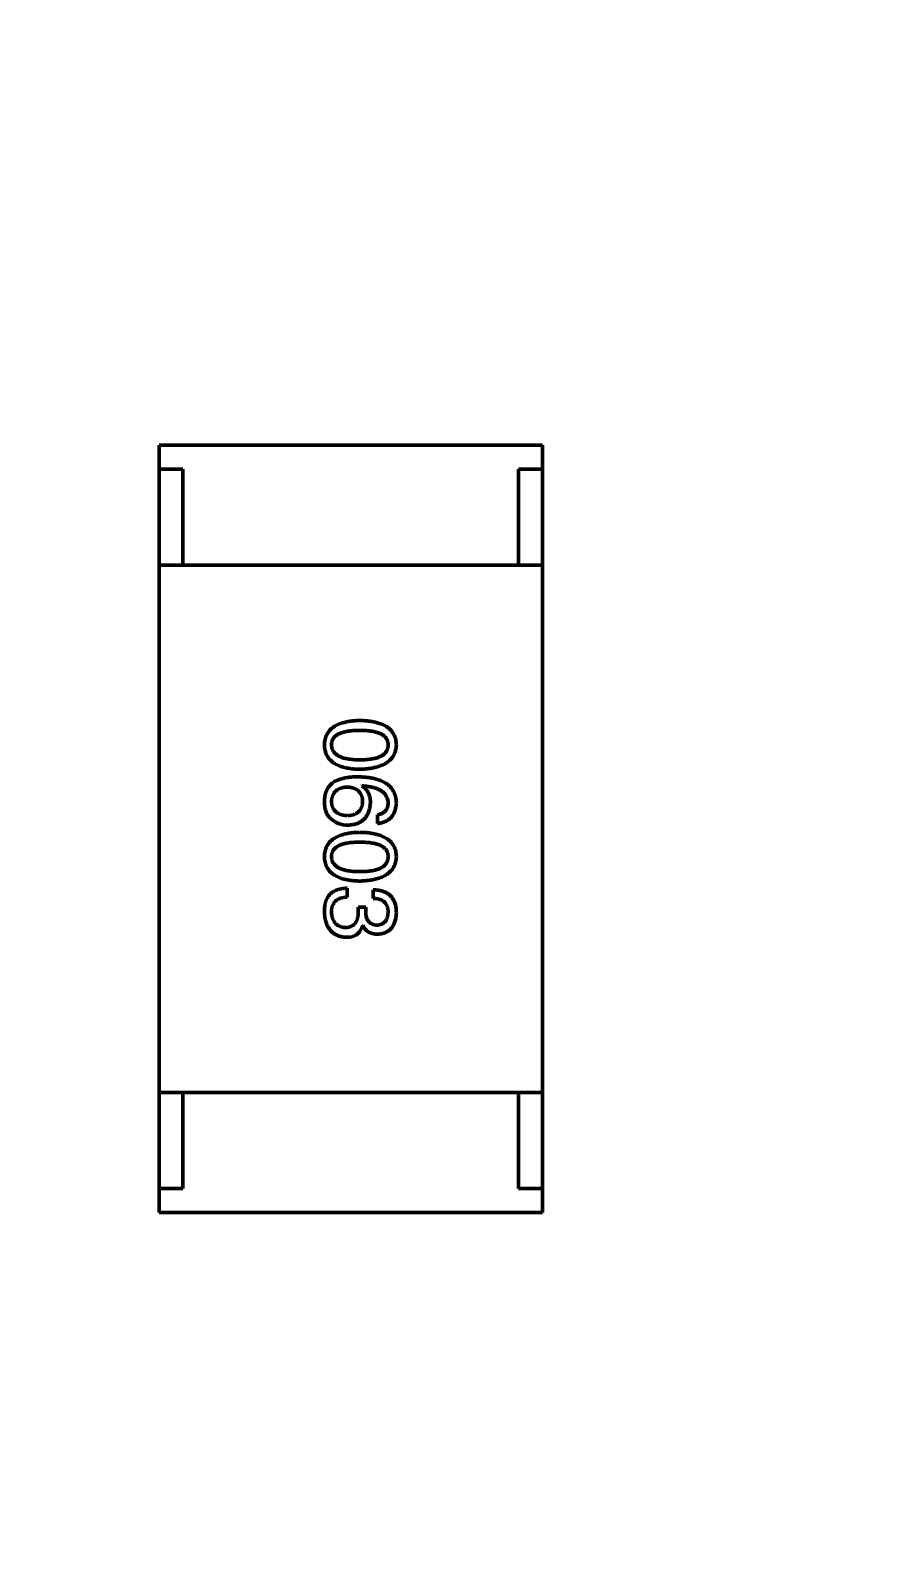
# Model space of a CAD drawing. Header units: millimetres. Extents: x 37 to 395, y 164 to 266.
# Drawn here: x 336.164 to 337.921, y 203.93 to 207.124 of the extents above; entities that cross this region are included whole.
import ezdxf

# ---------------------------------------------------------------- set-up
doc = ezdxf.new("R2010")
doc.units = ezdxf.units.MM
doc.header["$LTSCALE"] = 0.75
doc.layers.add('Visible', color=7, linetype='Continuous', lineweight=50)
doc.layers.add('尺寸标注', color=3, linetype='Continuous', lineweight=25)
doc.styles.get("Standard").update_dxf_attribs({"font": 'arial.ttf'})
doc.dimstyles.new('Dim-ISO-25', dxfattribs={"dimtxt": 3.5, "dimasz": 3.5, "dimexe": 2.1, "dimexo": 2.1, "dimgap": 1.4, "dimtad": 1, "dimzin": 12, "dimdsep": 46, "dimtxsty": 'Standard', "dimcen": 0, "dimazin": 3, "dimtp": 0.1, "dimtm": 0.1, "dimtfac": 0.714286, "dimtmove": 0, "dimatfit": 3, "dimfxl": 1, "dimtzin": 12, "dimarcsym": 0})

# ---------------------------------------------------------------- blocks, each defined once
blk = doc.blocks.new('*D20')
at = {"layer": 'Defpoints', "color": 0, "transparency": 16777216}
for p in [(318.6376, 220.4329), (358.784, 187.735), (392.6929, 187.735)]:
    blk.add_point(p, dxfattribs=at)
at = {"layer": '尺寸标注', "color": 0, "lineweight": -2, "transparency": 16777216}
for p, q in [((320.7376, 220.4329), (394.7929, 220.4329)), ((392.6929, 216.9329), (392.6929, 191.235)), ((360.884, 187.735), (394.7929, 187.735))]:
    blk.add_line(p, q, dxfattribs=at)
at = {"layer": '尺寸标注', "color": 0, "transparency": 16777216}
for points in [[(392.1096, 216.9329), (393.2763, 216.9329), (392.6929, 220.4329)], [(392.1096, 191.235), (393.2763, 191.235), (392.6929, 187.735)]]:
    blk.add_solid(points, dxfattribs=at)
at = {"layer": '尺寸标注', "color": 0, "transparency": 16777216, "insert": (390.0156, 204.0839), "char_height": 2.5, "attachment_point": 5, "rotation": 90}
blk.add_mtext('32.7', dxfattribs=at)

msp = doc.modelspace()

# ---------------------------------------------------------------- linework, layer by layer
at = {"layer": 'Visible'}
for p, q in [((337.2322, 206.2598), (336.4322, 206.2598)), ((336.4322, 206.2098), (336.4322, 206.2598)), ((337.2322, 206.2098), (337.2322, 206.2598)), ((336.4322, 206.0098), (336.4322, 206.2098)), ((336.4322, 206.2098), (336.4822, 206.2098)), ((336.4822, 206.2098), (336.4822, 206.0098)), ((337.1822, 206.0098), (337.1822, 206.2098)), ((337.1822, 206.2098), (337.2322, 206.2098)), ((337.2322, 206.0098), (337.2322, 206.2098)), ((336.4322, 204.9098), (336.4322, 206.0098)), ((336.4322, 206.0098), (337.2322, 206.0098)), ((337.1822, 206.0098), (336.4822, 206.0098)), ((337.2322, 206.0098), (337.2322, 204.9098)), ((336.8553, 205.5485), (336.8561, 205.5493)), ((336.888, 205.4887), (336.888, 205.4706)), ((336.8249, 205.317), (336.8249, 205.3359)), ((336.879, 205.3326), (336.879, 205.3145)), ((336.8479, 205.2965), (336.8479, 205.2875)), ((336.8635, 205.2965), (336.8479, 205.2965)), ((336.8635, 205.2867), (336.8635, 205.2965)), ((336.8569, 205.258), (336.8577, 205.258)), ((336.4322, 204.9098), (336.4322, 204.7098)), ((336.4322, 204.9098), (337.2322, 204.9098)), ((337.1822, 204.9098), (336.4822, 204.9098)), ((336.4822, 204.7098), (336.4822, 204.9098)), ((337.1822, 204.9098), (337.1822, 204.7098)), ((337.2322, 204.9098), (337.2322, 204.7098)), ((336.4322, 204.7098), (336.4822, 204.7098)), ((336.4322, 204.7098), (336.4322, 204.6598)), ((337.1822, 204.7098), (337.2322, 204.7098)), ((337.2322, 204.7098), (337.2322, 204.6598)), ((337.2322, 204.6598), (336.4322, 204.6598))]:
    msp.add_line(p, q, dxfattribs=at)
msp.add_arc((336.8259, 205.5193), 0.0519, 225.691, 270.7052, dxfattribs=at)
for points, knots in [([(336.8512, 205.6856), (336.8482, 205.6855), (336.8425, 205.6853), (336.8342, 205.6845), (336.8265, 205.6834), (336.8193, 205.6819), (336.8127, 205.68), (336.8067, 205.6778), (336.8012, 205.6752), (336.7963, 205.6722), (336.7919, 205.6688), (336.7881, 205.6651), (336.7849, 205.6609), (336.7822, 205.6564), (336.7801, 205.6515), (336.7786, 205.6463), (336.7777, 205.6406), (336.7775, 205.6368), (336.7774, 205.6348)], [0, 0, 0, 0, 0.087693, 0.170223, 0.247496, 0.319826, 0.387768, 0.451403, 0.511459, 0.568358, 0.622671, 0.675251, 0.726739, 0.778422, 0.830759, 0.884394, 0.940865, 1, 1, 1, 1]), ([(336.9274, 205.6348), (336.9273, 205.6368), (336.9271, 205.6406), (336.9262, 205.6463), (336.9246, 205.6515), (336.9224, 205.6564), (336.9197, 205.6609), (336.9163, 205.6651), (336.9124, 205.6688), (336.9079, 205.6722), (336.9028, 205.6752), (336.8971, 205.6778), (336.8909, 205.68), (336.8841, 205.6819), (336.8767, 205.6834), (336.8687, 205.6845), (336.8601, 205.6853), (336.8542, 205.6855), (336.8512, 205.6856)], [0, 0, 0, 0, 0.057911, 0.113262, 0.165956, 0.217443, 0.268511, 0.319665, 0.372, 0.426129, 0.483365, 0.543779, 0.607756, 0.676562, 0.749704, 0.827713, 0.911177, 1, 1, 1, 1]), ([(336.7921, 205.6348), (336.7922, 205.636), (336.7923, 205.6384), (336.793, 205.6419), (336.7941, 205.6451), (336.7958, 205.6481), (336.7979, 205.6509), (336.8004, 205.6534), (336.8035, 205.6556), (336.807, 205.6576), (336.8109, 205.6594), (336.8153, 205.661), (336.8202, 205.6622), (336.8255, 205.6633), (336.8312, 205.6641), (336.8375, 205.6647), (336.8442, 205.665), (336.8488, 205.6651), (336.8512, 205.6651)], [0, 0, 0, 0, 0.049766, 0.097012, 0.143225, 0.188786, 0.235079, 0.282962, 0.333687, 0.387747, 0.445963, 0.508657, 0.576545, 0.649868, 0.72822, 0.812712, 0.903543, 1, 1, 1, 1]), ([(336.8512, 205.6651), (336.8535, 205.6651), (336.8582, 205.665), (336.8649, 205.6647), (336.8711, 205.6641), (336.8769, 205.6633), (336.8822, 205.6622), (336.887, 205.661), (336.8914, 205.6594), (336.8954, 205.6576), (336.8989, 205.6556), (336.9019, 205.6534), (336.9044, 205.6508), (336.9066, 205.6481), (336.9082, 205.6451), (336.9094, 205.6419), (336.91, 205.6384), (336.9101, 205.636), (336.9102, 205.6348)], [0, 0, 0, 0, 0.096452, 0.187278, 0.271765, 0.350519, 0.423437, 0.491321, 0.554011, 0.612224, 0.666281, 0.717003, 0.764884, 0.811423, 0.856783, 0.902993, 0.950236, 1, 1, 1, 1]), ([(336.7774, 205.6348), (336.7775, 205.6328), (336.7777, 205.6289), (336.7786, 205.6233), (336.7801, 205.618), (336.7822, 205.6131), (336.7849, 205.6086), (336.7881, 205.6045), (336.7919, 205.6007), (336.7962, 205.5973), (336.8012, 205.5943), (336.8067, 205.5917), (336.8127, 205.5895), (336.8193, 205.5876), (336.8265, 205.5861), (336.8342, 205.585), (336.8425, 205.5842), (336.8482, 205.584), (336.8512, 205.5839)], [0, 0, 0, 0, 0.059134, 0.115603, 0.169236, 0.221572, 0.273254, 0.32474, 0.377319, 0.431815, 0.488555, 0.548609, 0.612242, 0.680182, 0.75251, 0.829782, 0.91231, 1, 1, 1, 1]), ([(336.8512, 205.6036), (336.8488, 205.6036), (336.8443, 205.6037), (336.8377, 205.604), (336.8315, 205.6046), (336.8258, 205.6055), (336.8205, 205.6066), (336.8157, 205.6079), (336.8113, 205.6095), (336.8074, 205.6113), (336.8039, 205.6134), (336.8008, 205.6157), (336.7982, 205.6182), (336.7961, 205.6211), (336.7944, 205.6242), (336.7931, 205.6275), (336.7924, 205.631), (336.7922, 205.6335), (336.7921, 205.6348)], [0, 0, 0, 0, 0.094834, 0.184067, 0.267029, 0.344713, 0.417334, 0.484367, 0.546941, 0.604717, 0.65953, 0.710539, 0.759381, 0.806382, 0.853027, 0.900623, 0.949121, 1, 1, 1, 1]), ([(336.8512, 205.5839), (336.8542, 205.5841), (336.86, 205.5843), (336.8685, 205.5852), (336.8764, 205.5864), (336.8838, 205.5879), (336.8905, 205.5898), (336.8968, 205.5921), (336.9024, 205.5947), (336.9075, 205.5977), (336.912, 205.6011), (336.916, 205.6048), (336.9193, 205.6089), (336.9221, 205.6134), (336.9243, 205.6182), (336.926, 205.6234), (336.927, 205.629), (336.9273, 205.6328), (336.9274, 205.6348)], [0, 0, 0, 0, 0.088475, 0.171606, 0.249595, 0.322626, 0.391327, 0.455765, 0.516374, 0.573675, 0.628522, 0.681161, 0.732559, 0.783563, 0.83504, 0.887639, 0.942585, 1, 1, 1, 1]), ([(336.9102, 205.6348), (336.9101, 205.6335), (336.91, 205.6311), (336.9094, 205.6275), (336.9082, 205.6242), (336.9066, 205.6211), (336.9044, 205.6183), (336.9019, 205.6157), (336.8988, 205.6134), (336.8954, 205.6113), (336.8914, 205.6095), (336.887, 205.6079), (336.8822, 205.6066), (336.8769, 205.6055), (336.8711, 205.6046), (336.8649, 205.604), (336.8582, 205.6037), (336.8535, 205.6036), (336.8512, 205.6036)], [0, 0, 0, 0, 0.050604, 0.098688, 0.145699, 0.191791, 0.238625, 0.286717, 0.337546, 0.391814, 0.449755, 0.512106, 0.579685, 0.652048, 0.730262, 0.814146, 0.904281, 1, 1, 1, 1]), ([(336.7971, 205.5575), (336.7956, 205.5564), (336.7926, 205.5542), (336.7887, 205.5503), (336.7854, 205.546), (336.7826, 205.5414), (336.7804, 205.5363), (336.7788, 205.5309), (336.7777, 205.5251), (336.7775, 205.5211), (336.7774, 205.519)], [0, 0, 0, 0, 0.125033, 0.246266, 0.36603, 0.485265, 0.606781, 0.732144, 0.862551, 1, 1, 1, 1]), ([(336.8479, 205.5682), (336.8452, 205.5682), (336.8401, 205.5681), (336.8325, 205.5676), (336.8255, 205.5668), (336.8189, 205.5656), (336.8128, 205.5641), (336.8071, 205.5623), (336.8018, 205.5602), (336.7986, 205.5584), (336.7971, 205.5575)], [0, 0, 0, 0, 0.151498, 0.29521, 0.430242, 0.557137, 0.677306, 0.790845, 0.898111, 1, 1, 1, 1]), ([(336.9274, 205.5141), (336.9273, 205.5162), (336.927, 205.5204), (336.9259, 205.5264), (336.9242, 205.532), (336.9219, 205.5372), (336.919, 205.542), (336.9155, 205.5464), (336.9114, 205.5504), (336.9067, 205.554), (336.9014, 205.5572), (336.8955, 205.56), (336.889, 205.5623), (336.8819, 205.5643), (336.8743, 205.5659), (336.866, 205.5671), (336.8571, 205.5679), (336.851, 205.5681), (336.8479, 205.5682)], [0, 0, 0, 0, 0.058957, 0.115262, 0.16907, 0.221312, 0.273147, 0.324961, 0.377649, 0.432026, 0.488925, 0.549039, 0.612912, 0.680653, 0.753056, 0.830314, 0.912483, 1, 1, 1, 1]), ([(336.8733, 205.5141), (336.8732, 205.5161), (336.8732, 205.5199), (336.8723, 205.5254), (336.8709, 205.5304), (336.8689, 205.535), (336.8664, 205.5391), (336.8632, 205.5428), (336.8595, 205.546), (336.8567, 205.5477), (336.8553, 205.5485)], [0, 0, 0, 0, 0.144617, 0.279572, 0.40596, 0.526097, 0.64389, 0.760003, 0.877724, 1, 1, 1, 1]), ([(336.8561, 205.5493), (336.8582, 205.5492), (336.8623, 205.5489), (336.8683, 205.5481), (336.8739, 205.5472), (336.879, 205.546), (336.8838, 205.5446), (336.8882, 205.5429), (336.8922, 205.5411), (336.8958, 205.539), (336.899, 205.5366), (336.9018, 205.5341), (336.9043, 205.5313), (336.9062, 205.5283), (336.9079, 205.5251), (336.909, 205.5216), (336.9099, 205.5179), (336.9101, 205.5154), (336.9102, 205.5141)], [0, 0, 0, 0, 0.089218, 0.173709, 0.252753, 0.326963, 0.397099, 0.462534, 0.524018, 0.582178, 0.637235, 0.689955, 0.741228, 0.791618, 0.841661, 0.892925, 0.945259, 1, 1, 1, 1]), ([(336.7774, 205.519), (336.7774, 205.5169), (336.7773, 205.5128), (336.7778, 205.507), (336.7786, 205.5016), (336.7799, 205.4967), (336.7817, 205.4923), (336.7839, 205.4884), (336.7865, 205.485), (336.7886, 205.4831), (336.7897, 205.4821)], [0, 0, 0, 0, 0.156782, 0.301945, 0.436395, 0.561474, 0.678489, 0.78853, 0.894967, 1, 1, 1, 1]), ([(336.7921, 205.5157), (336.7922, 205.5169), (336.7923, 205.5193), (336.7928, 205.5226), (336.7935, 205.5258), (336.7945, 205.5287), (336.7956, 205.5315), (336.7971, 205.5339), (336.7988, 205.5363), (336.8008, 205.5383), (336.8029, 205.5402), (336.8054, 205.5418), (336.808, 205.5432), (336.8109, 205.5444), (336.8141, 205.5453), (336.8175, 205.5461), (336.8211, 205.5466), (336.8236, 205.5468), (336.8249, 205.5469)], [0, 0, 0, 0, 0.070403, 0.137196, 0.200053, 0.260887, 0.31876, 0.37535, 0.430743, 0.485927, 0.541678, 0.598832, 0.657726, 0.719441, 0.783504, 0.851852, 0.923533, 1, 1, 1, 1]), ([(336.8249, 205.5469), (336.8262, 205.5468), (336.8286, 205.5466), (336.8322, 205.5461), (336.8355, 205.5453), (336.8386, 205.5444), (336.8414, 205.5433), (336.844, 205.5419), (336.8464, 205.5403), (336.8485, 205.5385), (336.8504, 205.5365), (336.852, 205.5343), (336.8535, 205.5319), (336.8546, 205.5292), (336.8556, 205.5263), (336.8563, 205.5233), (336.8567, 205.52), (336.8568, 205.5177), (336.8569, 205.5165)], [0, 0, 0, 0, 0.076072, 0.148369, 0.216753, 0.281358, 0.342792, 0.401604, 0.458929, 0.514444, 0.569818, 0.625343, 0.681554, 0.739608, 0.800134, 0.863477, 0.929547, 1, 1, 1, 1]), ([(336.8569, 205.5165), (336.8568, 205.5154), (336.8567, 205.5132), (336.8563, 205.51), (336.8556, 205.5071), (336.8547, 205.5043), (336.8535, 205.5017), (336.8522, 205.4993), (336.8506, 205.4972), (336.8487, 205.4952), (336.8466, 205.4935), (336.8444, 205.4919), (336.8418, 205.4906), (336.839, 205.4894), (336.836, 205.4885), (336.8328, 205.4878), (336.8294, 205.4873), (336.827, 205.4871), (336.8258, 205.487)], [0, 0, 0, 0, 0.069884, 0.136529, 0.199638, 0.259844, 0.317774, 0.374356, 0.430026, 0.485148, 0.5409, 0.597889, 0.657472, 0.718614, 0.783613, 0.85129, 0.923712, 1, 1, 1, 1]), ([(336.8258, 205.487), (336.8245, 205.4871), (336.8219, 205.4873), (336.8183, 205.4878), (336.8149, 205.4885), (336.8117, 205.4894), (336.8087, 205.4905), (336.8061, 205.4918), (336.8036, 205.4933), (336.8013, 205.495), (336.7994, 205.4969), (336.7976, 205.499), (336.7961, 205.5013), (336.7948, 205.5038), (336.7938, 205.5065), (336.793, 205.5094), (336.7924, 205.5125), (336.7922, 205.5146), (336.7921, 205.5157)], [0, 0, 0, 0, 0.078863, 0.153308, 0.223539, 0.289857, 0.35341, 0.413572, 0.471721, 0.528235, 0.584279, 0.638781, 0.69466, 0.751251, 0.809198, 0.869697, 0.933318, 1, 1, 1, 1]), ([(336.8266, 205.4674), (336.8283, 205.4675), (336.8318, 205.4676), (336.8367, 205.4684), (336.8414, 205.4695), (336.8458, 205.4708), (336.8498, 205.4725), (336.8535, 205.4746), (336.8569, 205.477), (336.86, 205.4798), (336.8628, 205.4829), (336.8653, 205.4864), (336.8674, 205.4902), (336.8692, 205.4943), (336.8707, 205.4988), (336.8719, 205.5036), (336.8728, 205.5087), (336.8731, 205.5123), (336.8733, 205.5141)], [0, 0, 0, 0, 0.071527, 0.139094, 0.20346, 0.264939, 0.323904, 0.381383, 0.437591, 0.493343, 0.549401, 0.606085, 0.664838, 0.725424, 0.788712, 0.855452, 0.925772, 1, 1, 1, 1]), ([(336.888, 205.4706), (336.8895, 205.4708), (336.8925, 205.4712), (336.8967, 205.4722), (336.9006, 205.4733), (336.9043, 205.4748), (336.9078, 205.4766), (336.9109, 205.4786), (336.9138, 205.4809), (336.9164, 205.4835), (336.9187, 205.4864), (336.9208, 205.4895), (336.9226, 205.493), (336.9241, 205.4967), (336.9253, 205.5006), (336.9263, 205.5049), (336.927, 205.5094), (336.9273, 205.5125), (336.9274, 205.5141)], [0, 0, 0, 0, 0.06947, 0.136096, 0.199592, 0.260665, 0.319672, 0.377156, 0.433415, 0.489984, 0.546535, 0.604276, 0.663499, 0.725182, 0.788953, 0.855683, 0.926216, 1, 1, 1, 1]), ([(336.9102, 205.5141), (336.9101, 205.5124), (336.91, 205.5091), (336.9089, 205.5046), (336.9072, 205.5005), (336.9047, 205.497), (336.9016, 205.494), (336.8977, 205.4916), (336.8931, 205.4898), (336.8898, 205.4891), (336.888, 205.4887)], [0, 0, 0, 0, 0.136586, 0.261496, 0.378089, 0.490612, 0.605522, 0.725767, 0.8561, 1, 1, 1, 1]), ([(336.8512, 205.4524), (336.8482, 205.4523), (336.8425, 205.4521), (336.8342, 205.4514), (336.8265, 205.4503), (336.8193, 205.4487), (336.8127, 205.4469), (336.8067, 205.4446), (336.8012, 205.442), (336.7963, 205.439), (336.7919, 205.4357), (336.7881, 205.4319), (336.7849, 205.4278), (336.7822, 205.4233), (336.7801, 205.4184), (336.7786, 205.4131), (336.7777, 205.4075), (336.7775, 205.4036), (336.7774, 205.4016)], [0, 0, 0, 0, 0.087693, 0.170223, 0.247496, 0.319826, 0.387768, 0.451403, 0.511459, 0.568358, 0.622671, 0.675251, 0.726739, 0.778422, 0.830759, 0.884394, 0.940865, 1, 1, 1, 1]), ([(336.9274, 205.4016), (336.9273, 205.4036), (336.9271, 205.4075), (336.9262, 205.4131), (336.9246, 205.4184), (336.9224, 205.4233), (336.9197, 205.4278), (336.9163, 205.4319), (336.9124, 205.4357), (336.9079, 205.439), (336.9028, 205.442), (336.8971, 205.4446), (336.8909, 205.4469), (336.8841, 205.4487), (336.8767, 205.4503), (336.8687, 205.4514), (336.8601, 205.4521), (336.8542, 205.4523), (336.8512, 205.4524)], [0, 0, 0, 0, 0.057911, 0.113262, 0.165956, 0.217443, 0.268511, 0.319665, 0.372, 0.426129, 0.483365, 0.543779, 0.607756, 0.676562, 0.749704, 0.827713, 0.911177, 1, 1, 1, 1]), ([(336.7921, 205.4016), (336.7922, 205.4028), (336.7923, 205.4052), (336.793, 205.4087), (336.7941, 205.412), (336.7958, 205.4149), (336.7979, 205.4177), (336.8004, 205.4202), (336.8035, 205.4225), (336.807, 205.4245), (336.8109, 205.4262), (336.8153, 205.4278), (336.8202, 205.429), (336.8255, 205.4301), (336.8312, 205.4309), (336.8375, 205.4315), (336.8442, 205.4319), (336.8488, 205.4319), (336.8512, 205.4319)], [0, 0, 0, 0, 0.049766, 0.097012, 0.143225, 0.188786, 0.235079, 0.282962, 0.333687, 0.387747, 0.445963, 0.508657, 0.576545, 0.649868, 0.72822, 0.812712, 0.903543, 1, 1, 1, 1]), ([(336.8512, 205.4319), (336.8535, 205.4319), (336.8582, 205.4319), (336.8649, 205.4315), (336.8711, 205.4309), (336.8769, 205.4302), (336.8822, 205.429), (336.887, 205.4278), (336.8914, 205.4262), (336.8954, 205.4245), (336.8989, 205.4225), (336.9019, 205.4202), (336.9044, 205.4177), (336.9066, 205.415), (336.9082, 205.412), (336.9094, 205.4087), (336.91, 205.4052), (336.9101, 205.4028), (336.9102, 205.4016)], [0, 0, 0, 0, 0.096452, 0.187278, 0.271765, 0.350519, 0.423437, 0.491321, 0.554011, 0.612224, 0.666281, 0.717003, 0.764884, 0.811423, 0.856783, 0.902993, 0.950236, 1, 1, 1, 1]), ([(336.7774, 205.4016), (336.7775, 205.3996), (336.7777, 205.3957), (336.7786, 205.3901), (336.7801, 205.3849), (336.7822, 205.38), (336.7849, 205.3754), (336.7881, 205.3713), (336.7919, 205.3675), (336.7962, 205.3642), (336.8012, 205.3612), (336.8067, 205.3586), (336.8127, 205.3563), (336.8193, 205.3545), (336.8265, 205.353), (336.8342, 205.3519), (336.8425, 205.3511), (336.8482, 205.3509), (336.8512, 205.3508)], [0, 0, 0, 0, 0.059134, 0.115603, 0.169236, 0.221572, 0.273254, 0.32474, 0.377319, 0.431815, 0.488555, 0.548609, 0.612242, 0.680182, 0.75251, 0.829782, 0.91231, 1, 1, 1, 1]), ([(336.8512, 205.3705), (336.8488, 205.3705), (336.8443, 205.3705), (336.8377, 205.3709), (336.8315, 205.3715), (336.8258, 205.3723), (336.8205, 205.3734), (336.8157, 205.3747), (336.8113, 205.3763), (336.8074, 205.3781), (336.8039, 205.3802), (336.8008, 205.3825), (336.7982, 205.3851), (336.7961, 205.3879), (336.7944, 205.391), (336.7931, 205.3943), (336.7924, 205.3979), (336.7922, 205.4004), (336.7921, 205.4016)], [0, 0, 0, 0, 0.094834, 0.184067, 0.267029, 0.344713, 0.417334, 0.484367, 0.546941, 0.604717, 0.65953, 0.710539, 0.759381, 0.806382, 0.853027, 0.900623, 0.949121, 1, 1, 1, 1]), ([(336.8512, 205.3508), (336.8542, 205.3509), (336.86, 205.3512), (336.8685, 205.352), (336.8764, 205.3532), (336.8838, 205.3548), (336.8905, 205.3567), (336.8968, 205.3589), (336.9024, 205.3616), (336.9075, 205.3646), (336.912, 205.368), (336.916, 205.3717), (336.9193, 205.3758), (336.9221, 205.3803), (336.9243, 205.3851), (336.926, 205.3903), (336.927, 205.3958), (336.9273, 205.3997), (336.9274, 205.4016)], [0, 0, 0, 0, 0.088475, 0.171606, 0.249595, 0.322626, 0.391327, 0.455765, 0.516374, 0.573675, 0.628522, 0.681161, 0.732559, 0.783563, 0.83504, 0.887639, 0.942585, 1, 1, 1, 1]), ([(336.9102, 205.4016), (336.9101, 205.4004), (336.91, 205.3979), (336.9094, 205.3943), (336.9082, 205.391), (336.9066, 205.3879), (336.9044, 205.3851), (336.9019, 205.3825), (336.8988, 205.3802), (336.8954, 205.3781), (336.8914, 205.3763), (336.887, 205.3747), (336.8822, 205.3734), (336.8769, 205.3723), (336.8711, 205.3715), (336.8649, 205.3709), (336.8582, 205.3705), (336.8535, 205.3705), (336.8512, 205.3705)], [0, 0, 0, 0, 0.050604, 0.098688, 0.145699, 0.191791, 0.238625, 0.286717, 0.337546, 0.391814, 0.449755, 0.512106, 0.579685, 0.652048, 0.730262, 0.814146, 0.904281, 1, 1, 1, 1]), ([(336.8249, 205.3359), (336.8236, 205.3358), (336.821, 205.3357), (336.8171, 205.3354), (336.8135, 205.3349), (336.81, 205.3342), (336.8067, 205.3334), (336.8036, 205.3324), (336.8007, 205.3312), (336.7979, 205.33), (336.7953, 205.3285), (336.7929, 205.3269), (336.7907, 205.3251), (336.7886, 205.3231), (336.7868, 205.321), (336.7851, 205.3187), (336.7836, 205.3163), (336.7827, 205.3146), (336.7823, 205.3137)], [0, 0, 0, 0, 0.078937, 0.154495, 0.226898, 0.296844, 0.363348, 0.427781, 0.48946, 0.549586, 0.607902, 0.664733, 0.720805, 0.776157, 0.831175, 0.886736, 0.943094, 1, 1, 1, 1]), ([(336.9274, 205.285), (336.9273, 205.2869), (336.9272, 205.2906), (336.9265, 205.2959), (336.9256, 205.3009), (336.9241, 205.3055), (336.9224, 205.3097), (336.9203, 205.3136), (336.9178, 205.3172), (336.9149, 205.3203), (336.9117, 205.3232), (336.9081, 205.3256), (336.9041, 205.3277), (336.8998, 205.3294), (336.8951, 205.3308), (336.8901, 205.3317), (336.8847, 205.3324), (336.881, 205.3325), (336.879, 205.3326)], [0, 0, 0, 0, 0.073232, 0.142595, 0.207997, 0.270074, 0.329156, 0.386529, 0.441846, 0.496976, 0.551877, 0.607941, 0.665637, 0.725446, 0.788542, 0.855101, 0.925196, 1, 1, 1, 1]), ([(336.7823, 205.3137), (336.7819, 205.3129), (336.7811, 205.3111), (336.7801, 205.3083), (336.7792, 205.3053), (336.7786, 205.302), (336.778, 205.2985), (336.7777, 205.2948), (336.7775, 205.2908), (336.7774, 205.2881), (336.7774, 205.2867)], [0, 0, 0, 0, 0.101955, 0.208983, 0.322698, 0.44339, 0.570851, 0.70629, 0.84885, 1, 1, 1, 1]), ([(336.7921, 205.2859), (336.7922, 205.2871), (336.7922, 205.2895), (336.7926, 205.2929), (336.7932, 205.2962), (336.7941, 205.2991), (336.7953, 205.3019), (336.7967, 205.3045), (336.7984, 205.3068), (336.8003, 205.3089), (336.8025, 205.3107), (336.805, 205.3123), (336.8077, 205.3137), (336.8106, 205.3148), (336.8138, 205.3157), (336.8173, 205.3164), (336.821, 205.3169), (336.8236, 205.317), (336.8249, 205.317)], [0, 0, 0, 0, 0.071272, 0.13882, 0.201858, 0.262757, 0.320043, 0.376709, 0.431462, 0.486034, 0.541209, 0.597703, 0.65589, 0.717768, 0.782056, 0.850407, 0.92277, 1, 1, 1, 1]), ([(336.879, 205.3145), (336.8803, 205.3145), (336.8827, 205.3144), (336.8863, 205.3139), (336.8896, 205.3134), (336.8926, 205.3125), (336.8954, 205.3115), (336.898, 205.3102), (336.9003, 205.3087), (336.9024, 205.307), (336.9043, 205.3051), (336.9058, 205.303), (336.9072, 205.3006), (336.9083, 205.2981), (336.9091, 205.2953), (336.9097, 205.2924), (336.9101, 205.2892), (336.9102, 205.287), (336.9102, 205.2859)], [0, 0, 0, 0, 0.078134, 0.15164, 0.221358, 0.286689, 0.348614, 0.407697, 0.464247, 0.520153, 0.574432, 0.629291, 0.684538, 0.742032, 0.801329, 0.863637, 0.930123, 1, 1, 1, 1]), ([(336.7774, 205.2867), (336.7775, 205.2846), (336.7777, 205.2806), (336.7784, 205.2748), (336.7794, 205.2694), (336.7808, 205.2644), (336.7825, 205.2597), (336.7845, 205.2554), (336.7869, 205.2515), (336.7896, 205.2479), (336.7927, 205.2448), (336.7961, 205.242), (336.7998, 205.2396), (336.8039, 205.2376), (336.8082, 205.2359), (336.813, 205.2347), (336.818, 205.2338), (336.8215, 205.2335), (336.8233, 205.2334)], [0, 0, 0, 0, 0.078078, 0.151942, 0.221594, 0.28726, 0.350176, 0.409768, 0.467648, 0.523784, 0.578904, 0.634014, 0.689819, 0.746826, 0.805875, 0.867063, 0.931764, 1, 1, 1, 1]), ([(336.8208, 205.2539), (336.8197, 205.254), (336.8176, 205.2541), (336.8145, 205.2547), (336.8116, 205.2554), (336.8089, 205.2565), (336.8064, 205.2577), (336.8041, 205.2591), (336.802, 205.2608), (336.8001, 205.2627), (336.7984, 205.2648), (336.7969, 205.2672), (336.7956, 205.2697), (336.7945, 205.2725), (336.7936, 205.2755), (336.7929, 205.2788), (336.7924, 205.2822), (336.7922, 205.2846), (336.7921, 205.2859)], [0, 0, 0, 0, 0.068514, 0.133941, 0.195994, 0.255362, 0.312994, 0.369441, 0.424687, 0.480522, 0.537148, 0.594801, 0.654411, 0.716817, 0.781981, 0.850498, 0.923306, 1, 1, 1, 1]), ([(336.8479, 205.2875), (336.8479, 205.2861), (336.8479, 205.2835), (336.8475, 205.2797), (336.847, 205.2761), (336.8462, 205.2729), (336.8453, 205.2698), (336.8442, 205.267), (336.8428, 205.2645), (336.8412, 205.2623), (336.8394, 205.2603), (336.8373, 205.2586), (336.8351, 205.2571), (336.8327, 205.2559), (336.83, 205.255), (336.8271, 205.2543), (336.8241, 205.2539), (336.8219, 205.2539), (336.8208, 205.2539)], [0, 0, 0, 0, 0.082495, 0.159728, 0.232496, 0.300725, 0.365163, 0.425859, 0.483728, 0.538892, 0.592921, 0.646195, 0.699968, 0.754746, 0.811387, 0.870806, 0.933482, 1, 1, 1, 1]), ([(336.8872, 205.2588), (336.8855, 205.2589), (336.8835, 205.259), (336.8787, 205.2601), (336.8769, 205.2609), (336.874, 205.2624), (336.8719, 205.2638), (336.8679, 205.2684), (336.8667, 205.2708), (336.8638, 205.278), (336.8636, 205.2841), (336.8635, 205.2867)], [0.000001, 0.000001, 0.000001, 0.000001, 0.000529469, 0.000529469, 0.001127239, 0.001127239, 0.001835181, 0.001835181, 0.002488358, 0.002488358, 0.00458577, 0.00458577, 0.00458577, 0.00458577]), ([(336.9102, 205.2859), (336.9101, 205.2848), (336.91, 205.2828), (336.9097, 205.2799), (336.9092, 205.2772), (336.9085, 205.2747), (336.9076, 205.2723), (336.9066, 205.2701), (336.9054, 205.2682), (336.9041, 205.2664), (336.9026, 205.2648), (336.9008, 205.2634), (336.899, 205.2621), (336.897, 205.2611), (336.8948, 205.2602), (336.8924, 205.2596), (336.8899, 205.2591), (336.8881, 205.2589), (336.8872, 205.2588)], [0, 0, 0, 0, 0.078051, 0.151197, 0.220412, 0.286742, 0.34933, 0.409464, 0.467368, 0.52298, 0.578639, 0.633998, 0.690142, 0.746855, 0.805868, 0.867776, 0.932345, 1, 1, 1, 1]), ([(336.8889, 205.24), (336.8904, 205.2401), (336.8933, 205.2403), (336.8975, 205.2411), (336.9014, 205.2422), (336.9051, 205.2436), (336.9085, 205.2454), (336.9116, 205.2474), (336.9145, 205.2497), (336.917, 205.2524), (336.9193, 205.2554), (336.9213, 205.2587), (336.923, 205.2624), (336.9244, 205.2663), (336.9256, 205.2705), (336.9265, 205.2751), (336.9271, 205.28), (336.9273, 205.2833), (336.9274, 205.285)], [0, 0, 0, 0, 0.067521, 0.132139, 0.193339, 0.252064, 0.309083, 0.364848, 0.420021, 0.475612, 0.532002, 0.589602, 0.649896, 0.712634, 0.778603, 0.848416, 0.922155, 1, 1, 1, 1]), ([(336.8233, 205.2334), (336.8244, 205.2334), (336.8265, 205.2334), (336.8295, 205.2338), (336.8324, 205.2342), (336.8352, 205.2349), (336.8378, 205.2358), (336.8403, 205.2368), (336.8426, 205.2381), (336.8448, 205.2395), (336.8469, 205.2411), (336.8487, 205.243), (336.8505, 205.245), (336.8521, 205.2472), (336.8535, 205.2497), (336.8548, 205.2522), (336.8559, 205.255), (336.8566, 205.257), (336.8569, 205.258)], [0, 0, 0, 0, 0.071215, 0.138707, 0.20396, 0.266995, 0.327734, 0.387609, 0.445602, 0.503345, 0.561136, 0.618597, 0.677672, 0.738255, 0.799989, 0.863961, 0.930555, 1, 1, 1, 1]), ([(336.8577, 205.258), (336.8584, 205.2566), (336.8598, 205.2538), (336.8626, 205.25), (336.8659, 205.2469), (336.8696, 205.2443), (336.8738, 205.2424), (336.8784, 205.2409), (336.8835, 205.2401), (336.887, 205.24), (336.8889, 205.24)], [0, 0, 0, 0, 0.125227, 0.244792, 0.361427, 0.478215, 0.59667, 0.722058, 0.856314, 1, 1, 1, 1])]:
    msp.add_open_spline(points, degree=3, knots=knots, dxfattribs=at)

# ---------------------------------------------------------------- dimensions: what is measured, and where the dimension line sits
at = {"layer": '尺寸标注'}
dim = msp.add_linear_dim(base=(392.6929, 187.735), p1=(318.6376, 220.4329), p2=(358.784, 187.735), angle=90, dimstyle='Dim-ISO-25', override={"dimtxt": 2.5, "dimtoh": 1}, dxfattribs=at)
dim.commit()
dim.dimension.update_dxf_attribs({"geometry": '*D20', "text_midpoint": (390.0156, 204.0839)})

doc.saveas('drawing.dxf')
